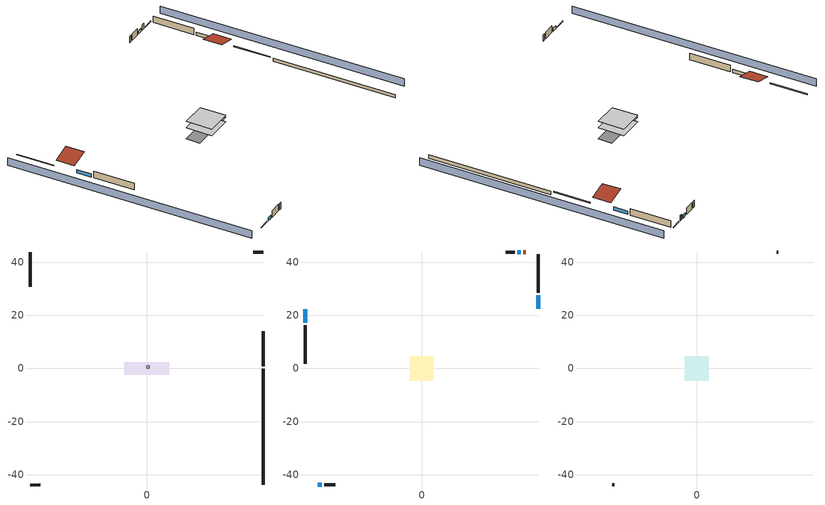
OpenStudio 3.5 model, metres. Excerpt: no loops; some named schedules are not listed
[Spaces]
air source heat pump airloop ret air space
 floor adiabatic (AdiabaticConst): 0,0 0,1 1,1 1,0 z0
 wall adiabatic (AdiabaticConst): 0,0 1,0 1,1 0,1 0,0 z0:1
 ceiling adiabatic (AdiabaticConst): 1,0 1,1 0,1 0,0 z1
crawlspace - unvented 1
 floor foundation (Slab1 construction): -8.53,-2.44 -8.53,2.44 8.53,2.44 8.53,-2.44 z-0.91
 wall outside (RimJoist4 construction): -43.94,-43.94 -40.18,-43.94 z0.3:0.61
 wall outside (RimJoist3 construction): -43.94,43.94 -43.94,30.78 z0.3:0.61
 wall outside (RimJoist2 construction): 43.94,43.94 40.18,43.94 z0.3:0.61
 wall outside (RimJoist1 construction): 43.94,0.88 43.94,14.04 z0.3:0.61
 wall foundation (FoundationWall1 construction): 43.94,-43.94 43.94,-0.05 z-0.91:0.3
living space 1
 floor to crawlspace - unvented 1 (Floor1 construction): -4.56,-4.56 -4.56,4.56 4.56,4.56 4.56,-4.56 z0.3
 wall outside (AdiabaticWallConstruction 1): 39.25,43.94 38.33,43.94 z0.3:2.34
 wall outside (AdiabaticWallConstruction): -39.25,-43.94 -37.79,-43.94 / -43.94,22.37 -43.94,17.25 / 37.41,43.94 35.94,43.94 / 43.94,22.45 43.94,27.57 z0.3:1.52
 wall outside (Wall4 construction): -36.86,-43.94 -32.71,-43.94 z0.3:2.74
 wall outside (Wall3 construction): -43.94,16.32 -43.94,1.81 z0.3:2.74
 wall outside (Wall2 construction): 35.01,43.94 31.63,43.94 z0.3:2.74
 wall outside (Wall1 construction): 43.94,28.5 43.94,43.01 z0.3:2.74
 window (WindowConstruction 3): -39.25,-43.94 -37.79,-43.94 z0.3:1.52
 window (WindowConstruction 2): -43.94,22.37 -43.94,17.25 z0.3:1.52
 window (WindowConstruction 1): 37.41,43.94 35.94,43.94 z0.3:1.52
 window (WindowConstruction): 43.94,22.45 43.94,27.57 z0.3:1.52
 door (Door): 39.25,43.94 38.34,43.94 z0.3:2.34
attic - vented 1
 floor to living space 1 (Floor2 construction Reversed): -4.56,-4.56 -4.56,4.56 4.56,4.56 4.56,-4.56 z2.74
 wall outside (Wall6 construction): -31.78,-43.94 -31.17,-43.94 z0.3:2.74
 wall outside (Wall5 construction): 30.7,43.94 30.09,43.94 z0.3:2.74
 roof outside (Roof2 construction): 43.94,21.52,2.74 37.58,21.52,4.33 37.58,14.97,4.33 43.94,14.97,2.74
 roof outside (Roof1 construction): -43.94,23.3,2.74 -37.58,23.3,4.33 -37.58,29.85,4.33 -43.94,29.85,2.74
shading: -50.03,43.94 -50.03,-43.94 / 50.03,-43.94 50.03,43.94 z0:2.74; -39.25,-43.94 -37.79,-43.94 / -43.94,22.37 -43.94,17.25 / 37.41,43.94 35.94,43.94 / 43.94,22.45 43.94,27.57 z0.3:1.52
[Building]
Building 25: Nominal Floor to Floor Height {m}=8; Standards Number of Stories=1; Standards Number of Above Ground Stories=1; Standards Building Type=Residential; Standards Number of Living Units=1
[Site:WaterMainsTemperature]
Calculation Method=Schedule; Temperature Schedule=mains temperature schedule
[Site:GroundTemperature:Deep]
9.76078, 9.76078, 9.76078, 9.76078, 9.76078, 9.76078, 9.76078, 9.76078, 9.76078, 9.76078, 9.76078, 9.76078
[Site:GroundTemperature:Shallow]
5.66255, 3.918, 3.77829, 4.60617, 7.92964, 11.2376, 14.1055, 15.9222, 16.0765, 14.5989, 11.8042, 8.59771
[Site]
Denver Centennial  Golden   Nr_CO_USA: Latitude {deg}=39.74; Longitude {deg}=-105.18; Time Zone {hr}=-7; Elevation {m}=1829; Terrain=Suburbs
[Construction]
AdiabaticConst: Adiabatic
furniture construction living space 1: furniture material living space 1
PartitionWallConstruction: gypsum board, wall stud and cavity 3, gypsum board
AdiabaticWallConstruction 1: wood siding 1, wall rigid ins, wall stud and cavity 2, gypsum board
Door: door material
AdiabaticWallConstruction: wood siding, wall rigid ins, wall stud and cavity 2, gypsum board
WindowConstruction 3; WindowConstruction 2; WindowConstruction 1; WindowConstruction: WindowMaterial
Slab1 construction: soil 0.5 in.
FoundationWall1 construction: concrete 8.0 in.
Floor2 construction Reversed: gypsum board, ceiling stud and cavity, ceiling loosefill ins
Floor1 construction: floor stud and cavity, osb sheathing 0.75 in., floor covering
RimJoist4 construction; RimJoist3 construction; RimJoist2 construction; RimJoist1 construction: vinyl siding, rim joist rigid ins, osb sheathing 2.0 in., rim joist stud and cavity
Wall6 construction; Wall5 construction: vinyl siding, osb sheathing 0.5 in. 1, wall stud and cavity 1
Wall4 construction; Wall3 construction; Wall2 construction; Wall1 construction: vinyl siding, osb sheathing 0.5 in. 1, wall stud and cavity, gypsum board
Roof2 construction; Roof1 construction: asphalt or fiberglass shingles, roof rigid ins, osb sheathing 0.5 in.
[Material:NoMass]
Adiabatic: Roughness=Rough; Thermal Resistance {m2-K/W}=176.1
[Material] Roughness=Rough
Name | Thickness {m} | Conductivity {W/m-K} | Density {kg/m3} | Specific Heat {J/kg-K} | Thermal Absorptance | Solar Absorptance | Visible Absorptance
furniture material living space 1 | 0.1524 | 0.115458 | 640.8 | 1214.23 | 0.9 | 0.6 | 0.6
wall stud and cavity 3 | 0.0889 | 0.391764 | 83.0341 | 1211.67 | 0.9 | 0.7 | 0.7
wood siding 1; wood siding | 0.0254 | 0.102417 | 544.68 | 1172.36
door material | 0.04445 | 0.20984 | 512.64 | 1214.23 | 0.9 | 0.7 | 0.7
wall stud and cavity 2 | 0.0889 | 0.380278 | 52.3479 | 1209.89 | 0.9 | 0.7 | 0.7
wall rigid ins | 0.512978 | 0.029427 | 32.04 | 1214.23 | 0.9 | 0.7 | 0.7
soil 0.5 in. | 0.0127 | 1.731 | 1842.3 | 418.7 | 0.9 | 0.7 | 0.7
concrete 8.0 in. | 0.2032 | 1.803125 | 2242.8 | 837.4 | 0.9 | 0.7 | 0.7
interior vertical ins | 0.113995 | 0.029427 | 32.04 | 1214.23
ceiling stud and cavity | 0.1397 | 0.0923062 | 65.682 | 1177.47 | 0.9 | 0.7 | 0.7
ceiling loosefill ins | 0.0846667 | 0.0480833 | 16.02 | 1046.75 | 0.9 | 0.7 | 0.7
floor covering | 0.0127 | 0.0433444 | 54.468 | 1339.84 | 0.9 | 0.6 | 0.6
osb sheathing 0.75 in. | 0.01905 | 0.115458 | 512.64 | 1214.23 | 0.9 | 0.7 | 0.7
floor stud and cavity | 0.1397 | 0.27731 | 92.3553 | 1139.71 | 0.9 | 0.7 | 0.7
rim joist stud and cavity | 0.0508 | 0.0312588 | 125.044 | 1163.47 | 0.9 | 0.6 | 0.6
osb sheathing 2.0 in. | 0.0508 | 0.115458 | 512.64 | 1214.23 | 0.9 | 0.7 | 0.7
rim joist rigid ins | 0.051816 | 0.029427 | 32.04 | 1214.23 | 0.9 | 0.7 | 0.7
wall stud and cavity 1 | 0.1397 | 1.53317 | 139.0536 | 1170.24 | 0.9 | 0.6 | 0.6
gypsum board | 0.0127 | 0.160291 | 801 | 837.4 | 0.9 | 0.6 | 0.6
wall stud and cavity | 0.1397 | 0.0946239 | 139.0536 | 1170.24 | 0.9 | 0.7 | 0.7
osb sheathing 0.5 in. 1 | 0.0127 | 0.115458 | 512.64 | 1214.23 | 0.9 | 0.7 | 0.7
vinyl siding | 0.009525 | 0.089435 | 177.822 | 1046.75 | 0.9 | 0.75 | 0.75
osb sheathing 0.5 in. | 0.0127 | 0.115458 | 512.64 | 1214.23 | 0.9 | 0.6 | 0.6
roof rigid ins | 0.00226973 | 0.029427 | 32.04 | 1214.23 | 0.9 | 0.7 | 0.7
asphalt or fiberglass shingles | 0.00635 | 0.162714 | 1121.4 | 1465.45 | 0.91 | 0.85 | 0.85
[WindowMaterial:SimpleGlazingSystem]
WindowMaterial: U-Factor {W/m2-K}=2.15764; Solar Heat Gain Coefficient=0.44
[SpaceType]
Name | Standards Building Type | Standards Space Type
Space Type 4 | Single-Family Detached | living space 1
Space Type 3 |  | attic - vented 1
Space Type 2 |  | crawlspace - unvented 1
Space Type 1 |  | air source heat pump airloop ret air space
[EnergyManagementSystem:ProgramCallingManager]
total_loads_program calling manager: EndOfZoneTimestepAfterZoneReporting; total_loads_program
unmet_hours_program calling manager: EndOfZoneTimestepBeforeZoneReporting; unmet_hours_program
infil_program calling manager: BeginZoneTimestepAfterInitHeatBalance; infil_program
natural_vent_program calling manager: BeginZoneTimestepAfterInitHeatBalance; natural_vent_program
air_source_heat_pump_airloop_0_duct_program calling manager: EndOfSystemTimestepAfterHVACReporting; air_source_heat_pump_airloop_0_duct_program
water heater EC_adj ProgramManager: EndOfSystemTimestepBeforeHVACReporting; water_heater_EC_adj
air source heat pump supply fan disaggregate program calling manager: EndOfSystemTimestepBeforeHVACReporting; air_source_heat_pump_supply_fan_disaggregate_program
fixedwindow_view_factor_to_ground_program calling manager: BeginZoneTimestepAfterInitHeatBalance; fixedwindow_view_factor_to_ground_program
Emissions Calc Prgm: EndOfSystemTimestepBeforeHVACReporting; Emissions_Calc_Prgm
[EnergyManagementSystem:Program]
total_loads_program: Set loads_htg_tot = 0; Set loads_clg_tot = 0; If htg_load_liv > 0; Set loads_htg_tot = htg_load_tot - clg_load_tot; ElseIf clg_load_liv > 0; Set loads_clg_tot = clg_load_tot - htg_load_tot; EndIf
unmet_hours_program: Set htg_unmet_hours = 0; Set clg_unmet_hours = 0; If (DayOfYear >= 1) && (DayOfYear <= 365); Set htg_unmet_hours = htg_unmet_hours + zone_htg_unmet_s; EndIf; If (DayOfYear >= 1) && (DayOfYear <= 365); Set clg_unmet_hours = clg_unmet_hours + zone_clg_unmet_s; EndIf
natural_vent_program: Set Tin = airflow_tin_s; Set Tout = airflow_tt_s; Set Wout = out_wt_s; Set Pbar = out_pb_s; Set Phiout = (@RhFnTdbWPb Tout Wout Pbar); Set MaxHR = 0.0115; Set MaxRH = 0.7; Set Tnvsp = (htg_sp_s + clg_sp_s) / 2; Set NVavail = natural_vent_avail_s; Set ClgSsnAvail = cool_season; Set natural_vent_flow_act = 0; Set whole_house_fan_flow_act = 0; Set whole_house_fan_mix_act = 0; Set whole_house_fan_act = 0; If (Wout < MaxHR) && (Phiout < MaxRH) && (Tin > Tout) && (Tin > Tnvsp) && (ClgSsnAvail > 0); Set WHF_Flow = 0; Set Adj = (Tin-Tnvsp)/(Tin-Tout); Set Adj = (@Min Adj 1); Set Adj = (@Max Adj 0); If (WHF_Flow > 0); Set whole_house_fan_flow_act = WHF_Flow*Adj; Set whole_house_fan_mix_act = WHF_Flow*Adj; Set WHF_W = 0; Set whole_house_fan_act = WHF_W*Adj; ElseIf (NVavail > 0); Set NVArea = 6453.565415424001; Set Cs = 8.963020389461627e-05; Set Cw = 6.158219665777789e-05; Set Tdiff = Tin-Tout; Set dT = (@Abs Tdiff); Set Vwind = site_vw_s; Set SGNV = NVArea*Adj*((((Cs*dT)+(Cw*(Vwind^2)))^0.5)/1000); Set MaxNV = 1.1276397576192003; Set natural_vent_flow_act = (@Min SGNV MaxNV); EndIf; EndIf
air_source_heat_pump_airloop_0_duct_program: Set air_source_heat_pump_airloop_AH_MFR = air_source_heat_pump_airloop_AH_MFR_s; Set air_source_heat_pump_airloop_Fan_RTF = 0; Set air_source_heat_pump_airloop_Fan_RTF = air_source_heat_pump_airloop_Fan_RTF + air_source_heat_pump_airloop_Fan_RTF_s; Set air_source_heat_pump_airloop_Fan_RTF = air_source_heat_pump_airloop_Fan_RTF + air_source_heat_pump_airloop_Fan_RTF_s_1; Set air_source_heat_pump_airloop_Fan_RTF = air_source_heat_pump_airloop_Fan_RTF + air_source_heat_pump_airloop_Fan_RTF_s_2; Set air_source_heat_pump_airloop_Fan_RTF = air_source_heat_pump_airloop_Fan_RTF + air_source_heat_pump_airloop_Fan_RTF_s_3; Set air_source_heat_pump_airloop_Fan_RTF = air_source_heat_pump_airloop_Fan_RTF + air_source_heat_pump_airloop_Fan_RTF_s_4; Set air_source_heat_pump_airloop_Fan_RTF = air_source_heat_pump_airloop_Fan_RTF + air_source_heat_pump_airloop_Fan_RTF_s_5; Set air_source_heat_pump_airloop_Fan_RTF = air_source_heat_pump_airloop_Fan_RTF + air_source_heat_pump_airloop_Fan_RTF_s_6; Set air_source_heat_pump_airloop_Fan_RTF = air_source_heat_pump_airloop_Fan_RTF + air_source_heat_pump_airloop_Fan_RTF_s_7; Set air_source_heat_pump_airloop_AH_VFR = air_source_heat_pump_airloop_AH_VFR_s; Set air_source_heat_pump_airloop_AH_Tout = air_source_heat_pump_airloop_AH_Tout_s; Set air_source_heat_pump_airloop_AH_Wout = air_source_heat_pump_airloop_AH_Wout_s; Set air_source_heat_pump_airloop_RA_T = air_source_heat_pump_airloop_RA_T_s; Set air_source_heat_pump_airloop_Ra_W = air_source_heat_pump_airloop_Ra_W_s; Set air_source_heat_pump_airloop_0_DZ_T = air_source_heat_pump_airloop_0_DZ_T_s; Set air_source_heat_pump_airloop_0_DZ_W = air_source_heat_pump_airloop_0_DZ_W_s; Run air_source_heat_pump_airloop_0_duct_subroutine; Set air_source_heat_pump_airloop_0_SupSensLkToLv_equip_act = air_source_heat_pump_airloop_0_SupSensLkToLv; Set air_source_heat_pump_airloop_0_SupLatLkToLv_equip_act = air_source_heat_pump_airloop_0_SupLatLkToLv; Set air_source_heat_pump_airloop_0_SupCondToLv_equip_act = air_source_heat_pump_airloop_0_SupCondToLv; Set air_source_heat_pump_airloop_0_RetSensLkToRP_equip_act = air_source_heat_pump_airloop_0_RetSensLkToRP; Set air_source_heat_pump_airloop_0_RetLatLkToRP_equip_act = air_source_heat_pump_airloop_0_RetLatLkToRP; Set air_source_heat_pump_airloop_0_RetCondToRP_equip_act = air_source_heat_pump_airloop_0_RetCondToRP; Set air_source_heat_pump_airloop_0_RetCondToDZ_equip_act = air_source_heat_pump_airloop_0_RetCondToDZ; Set air_source_heat_pump_airloop_0_SupCondToDZ_equip_act = air_source_heat_pump_airloop_0_SupCondToDZ; Set air_source_heat_pump_airloop_0_SupSensLkToDZ_equip_act = air_source_heat_pump_airloop_0_SupSensLkToDZ; Set air_source_heat_pump_airloop_0_SupLatLkToDZ_equip_act = air_source_heat_pump_airloop_0_SupLatLkToDZ; Set air_source_heat_pump_airloop_0_ZoneMixDZToLv_mix_act = air_source_heat_pump_airloop_0_ZoneMixDZToLv; Set air_source_heat_pump_airloop_0_ZoneMixLvToDZ_mix_act = air_source_heat_pump_airloop_0_ZoneMixLvToDZ
[OtherEquipment]
Name | Other Equipment Definition | Space or SpaceType | Schedule | Fuel Type
mech vent house fan latent load equip | mech vent house fan latent load equip | living space 1 | Always On Discrete | None
mech vent house fan sensible load equip | mech vent house fan sensible load equip | living space 1 | Always On Discrete | None
air_source_heat_pump_airloop_0_SupLatLkToDZ equip | air_source_heat_pump_airloop_0_SupLatLkToDZ equip | crawlspace - unvented 1 | Always On Discrete | None
air_source_heat_pump_airloop_0_SupSensLkToDZ equip | air_source_heat_pump_airloop_0_SupSensLkToDZ equip | crawlspace - unvented 1 | Always On Discrete | None
air_source_heat_pump_airloop_0_RetCondToDZ equip | air_source_heat_pump_airloop_0_RetCondToDZ equip | crawlspace - unvented 1 | Always On Discrete | None
air_source_heat_pump_airloop_0_SupCondToDZ equip | air_source_heat_pump_airloop_0_SupCondToDZ equip | crawlspace - unvented 1 | Always On Discrete | None
air_source_heat_pump_airloop_0_RetLatLkToRP equip | air_source_heat_pump_airloop_0_RetLatLkToRP equip | air source heat pump airloop ret air space | Always On Discrete | None
air_source_heat_pump_airloop_0_RetSensLkToRP equip | air_source_heat_pump_airloop_0_RetSensLkToRP equip | air source heat pump airloop ret air space | Always On Discrete | None
air_source_heat_pump_airloop_0_RetCondToRP equip | air_source_heat_pump_airloop_0_RetCondToRP equip | air source heat pump airloop ret air space | Always On Discrete | None
air_source_heat_pump_airloop_0_SupCondToLv equip | air_source_heat_pump_airloop_0_SupCondToLv equip | living space 1 | Always On Discrete | None
air_source_heat_pump_airloop_0_SupLatLkToLv equip | air_source_heat_pump_airloop_0_SupLatLkToLv equip | living space 1 | Always On Discrete | None
air_source_heat_pump_airloop_0_SupSensLkToLv equip | air_source_heat_pump_airloop_0_SupSensLkToLv equip | living space 1 | Always On Discrete | None
water latent | water latent | living space 1 | dhw fixtures | None
water sensible | water sensible | living space 1 | dhw fixtures | None
water heater EC adjustment | water heater EC adjustment | living space 1 | Always On Discrete | Electricity
[OtherEquipment:Definition] Design Level Calculation Method=EquipmentLevel
Name | Design Level {W} | Fraction Latent | Fraction Radiant | Fraction Lost
mech vent house fan latent load equip; air_source_heat_pump_airloop_0_SupLatLkToDZ equip; air_source_heat_pump_airloop_0_RetLatLkToRP equip; air_source_heat_pump_airloop_0_SupLatLkToLv equip | 0 | 1 | 0 | 0
mech vent house fan sensible load equip; air_source_heat_pump_airloop_0_SupSensLkToDZ equip; air_source_heat_pump_airloop_0_RetCondToDZ equip; air_source_heat_pump_airloop_0_SupCondToDZ equip; air_source_heat_pump_airloop_0_RetSensLkToRP equip; air_source_heat_pump_airloop_0_RetCondToRP equip; air_source_heat_pump_airloop_0_SupCondToLv equip; air_source_heat_pump_airloop_0_SupSensLkToLv equip | 0 | 0 | 0 | 0
water latent | 94.6265 | 1 | 0 | 0
water sensible | -93.2584 | 0 | 0.6 | 0
water heater EC adjustment | 0.01 | 0 | 0 | 1
[SpaceInfiltration:DesignFlowRate] Schedule=Always On Discrete
Name | Space or SpaceType | Design Flow Rate Calculation Method | Design Flow Rate {m3/s} | Air Changes per Hour {1/hr} | Constant Term Coefficient | Temperature Term Coefficient | Velocity Term Coefficient | Velocity Squared Term Coefficient
infil flow; whole house fan flow; natural vent flow | living space 1 | Flow/Space | 0
infil|crawlspace - unvented 1 | crawlspace - unvented 1 | AirChanges/Hour |  | 0.1 | 1 | 0 | 0 | 0
[ElectricEquipment] Space or SpaceType=living space 1
Name | Electric Equipment Definition | Schedule
mech vent house fan cfis | mech vent house fan cfis | Always On Discrete
mech vent house fan | mech vent house fan | Always On Discrete
whole house fan | whole house fan | Always On Discrete
misc tv | misc tv | misc tv schedule
misc plug loads | misc plug loads | misc plug loads schedule
cooking range | cooking range | cooking range
fridge | fridge | fridge
dishwasher | dishwasher | dishwasher
clothes dryer | clothes dryer | clothes dryer
clothes washer | clothes washer | clothes washer
[ElectricEquipment:Definition] Design Level Calculation Method=EquipmentLevel
Name | Design Level {W} | Fraction Latent | Fraction Radiant | Fraction Lost
mech vent house fan cfis | 0 | 0 | 0 | 0
mech vent house fan; whole house fan | 0 | 0 | 0 | 1
misc tv | 120.832 | 0 | 0.6 | 0
misc plug loads | 148.959 | 0.045 | 0.513 | 0.1
cooking range | 211.846 | 0.08 | 0.432 | 0.2
fridge | 80.9862 | 0 | 0.6 | 0
dishwasher | 34.5637 | 0.3 | 0.18 | 0.4
clothes dryer | 137.886 | 0.015 | 0.081 | 0.85
clothes washer | 10.7884 | 0.03 | 0.162 | 0.7
[SpaceInfiltration:EffectiveLeakageArea]
infil|attic - vented 1: Space or SpaceType=attic - vented 1; Schedule=Always On Discrete; Effective Air Leakage Area {cm2}=2771.93; Stack Coefficient=0.000279857; Wind Coefficient=3.14065e-05
[ZoneMixing] Schedule=Always On Continuous; Design Flow Rate Calculation Method=Flow/Zone; Design Flow Rate {m3/s}=0
Name | Zone or Space | Source Zone or Space
whole house fan mix | attic - vented | living space
air_source_heat_pump_airloop_0_ZoneMixLvToDZ mix | crawlspace - unvented | living space
air_source_heat_pump_airloop_0_ZoneMixDZToLv mix | living space | crawlspace - unvented
[Space]
Name | Space Type | Thermal Zone
air source heat pump airloop ret air space | Space Type 1 | air source heat pump airloop ret air zone
crawlspace - unvented 1 | Space Type 2 | crawlspace - unvented
attic - vented 1 | Space Type 3 | attic - vented
living space 1 | Space Type 4 | living space
[ThermalZone] Use Ideal Air Loads=No
Name | Volume {m3} | Thermostat
air source heat pump airloop ret air zone | 1
crawlspace - unvented | 101.488
attic - vented | 30.6995
living space | 202.975 | living space temperature setpoint
[Exterior:Lights]
exterior lighting: Exterior Lights Definition=exterior lighting; Schedule=exterior lighting schedule
[Exterior:Lights:Definition]
exterior lighting: Design Level {W}=5.53736
[Lights]
interior lighting: Lights Definition=interior lighting; Space or SpaceType=living space 1; Schedule=interior lighting schedule; Fraction Replaceable=1
[Lights:Definition]
interior lighting: Design Level Calculation Method=LightingLevel; Lighting Level {W}=111.209; Fraction Radiant=0.6; Fraction Visible=0.2; Return Air Fraction=0
[WaterUse:Equipment:Definition]
Name | Peak Flow Rate {m3/s} | Target Temperature Schedule
dishwasher | 3.88376e-07
clothes washer | 2.58305e-07
dhw fixtures | 6.27204e-06 | mixed water temperature schedule
[People]
occupants: People Definition=occupants; Space or SpaceType=living space 1; Number of People Schedule=occupants schedule; Activity Level Schedule=occupants activity schedule; Multiplier=1
[People:Definition]
occupants: Number of People Calculation Method=People; Number of People {people}=3; Fraction Radiant=0.314171; Sensible Heat Fraction=0.56303; Carbon Dioxide Generation Rate {m3/s-W}=0; Enable ASHRAE 55 Comfort Warnings=No; Mean Radiant Temperature Calculation Type=ZoneAveraged
[InternalMass] Space or SpaceType=living space 1; Multiplier=1
Name | Internal Mass Definition
furniture mass living space 1 | furniture mass living space 1
partition wall mass | partition wall mass
[InternalMass:Definition] Design Level Calculation Method=SurfaceArea
Name | Construction | Surface Area {m2}
furniture mass living space 1 | furniture construction living space 1 | 33.2964
partition wall mass | PartitionWallConstruction | 83.2411
[SurfaceProperty:ExposedFoundationPerimeter]
Slab1: Exposed Perimeter Calculation Method=TotalExposedPerimeter; Total Exposed Perimeter {m}=43.8912
[Foundation:Kiva:Settings]
Soil Conductivity {W/m-K}=1.731; Soil Density {kg/m3}=1842.3; Soil Specific Heat {J/kg-K}=418.7; Ground Solar Absorptivity=0.9; Ground Thermal Absorptivity=0.9; Ground Surface Roughness {m}=0.03; Far-Field Width {m}=40; Deep-Ground Boundary Condition=ZeroFlux; Deep-Ground Depth {m}=40; Minimum Cell Dimension {m}=0.2; Maximum Cell Growth Coefficient=3; Simulation Timestep=Timestep
[Foundation:Kiva]
Foundation Kiva 1: Initial Indoor Air Temperature {C}=4.20774; Wall Height Above Grade {m}=0.3048; Wall Depth Below Slab {m}=0.2032; Custom Block Material Name 1=interior vertical ins; Custom Block Depth 1 {m}=1.2192; Custom Block X Position 1 {m}=-0.113995; Custom Block Z Position 1 {m}=0
[ThermostatSetpoint:DualSetpoint]
living space temperature setpoint: Heating Setpoint Temperature Schedule=heating setpoint; Cooling Setpoint Temperature Schedule=cooling setpoint
